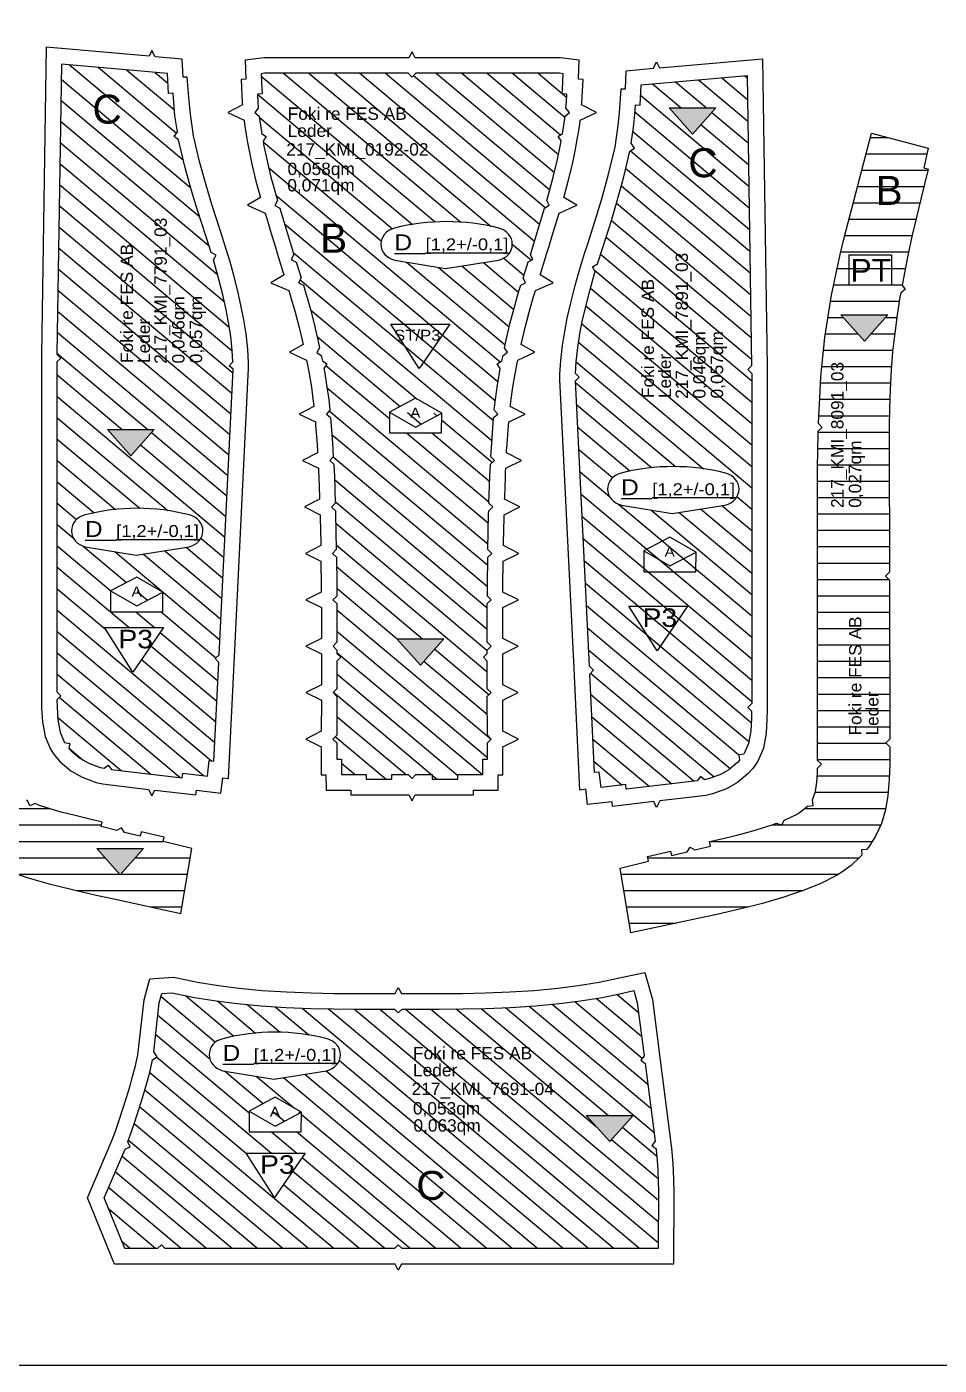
# Paper-space layout 'foki li' of a CAD drawing. Header units: millimetres. Extents: x 0 to 2282, y 0 to 1586.
# Drawn here: x 424 to 1132, y 0 to 1038 of the extents above; entities that cross this region are included whole.
import ezdxf

# ---------------------------------------------------------------- set-up
doc = ezdxf.new("R2010")
doc.units = ezdxf.units.MM
for name, color, linetype in [('APRETURA', 1, 'Continuous'), ('FLÄCHE', 7, 'Continuous'), ('GROB', 1, 'Continuous'), ('OBRAMOWANIE', 7, 'Continuous'), ('OUTLINE', 7, 'Continuous'), ('Q', 7, 'Continuous'), ('SYMBOLE', 7, 'Continuous'), ('TEILENAME', 7, 'Continuous'), ('TEXT', 7, 'Continuous')]:
    doc.layers.add(name, color=color, linetype=linetype)
doc.styles.add('PRODUKCYJNY', font='arial.ttf')
doc.styles.get("Standard").update_dxf_attribs({"font": 'arial.ttf'})

# ---------------------------------------------------------------- blocks, each defined once
blk = doc.blocks.new('dwojenie3')
at = {"layer": 'SYMBOLE', "color": 1, "extrusion": (0, 0.408922, 0.912569), "elevation": 26.6}
blk.add_lwpolyline([(37.4, 24.7), (-1.2, 31.8), (-41.5, 24.7, 0.783712), (-41.8, -1.9, 0.13753), (37.6, -1.9, 0.783712)], format="xyb", close=True, dxfattribs=at)
at = {"layer": 'SYMBOLE', "color": 1, "extrusion": (0, 0.408922, 0.912569), "insert": (-37.6, 7.9, 25.2), "char_height": 13.271, "width": 92.655, "attachment_point": 1, "text_direction": (1, 0, 0), "style": 'PRODUKCYJNY'}
blk.add_mtext('{\\LD  \\H0.75x;[1,2+/-0,1]}', dxfattribs=at)
blk = doc.blocks.new('apertura')
at = {"layer": 'APRETURA', "color": 1, "extrusion": (0, 0.408922, 0.912569), "elevation": -390.5}
blk.add_lwpolyline([(24.8, -179), (-0.2, -163.3), (-25.3, -177.8), (-0.2, -193.5), (24.8, -179), (24.8, -157.2), (-25.2, -157.2), (-25.3, -177.8)], dxfattribs=at)
at = {"layer": 'APRETURA', "color": 1, "extrusion": (0, 0.408922, 0.912569), "insert": (-4.8, 7.8, -431.4), "char_height": 10.401, "width": 13.808, "attachment_point": 1, "text_direction": (1, 0, 0)}
blk.add_mtext('{\\fArial|b0|i0|c0|p34;A}', dxfattribs=at)
blk = doc.blocks.new('Perf3')
at = {"layer": 'SYMBOLE', "color": 1, "extrusion": (0, 0.408922, 0.912569), "elevation": -444.79}
blk.add_lwpolyline([(-19.79, -211.19), (-0.03, -179.61), (18.32, -211.18), (-0.03, -211.18)], close=True, dxfattribs=at)
at = {"layer": 'SYMBOLE', "color": 1, "extrusion": (0, 0.408922, 0.912569), "insert": (-9.38, 9.43, -491.63), "char_height": 13.1072, "width": 18.9114, "attachment_point": 1, "text_direction": (1, 0, 0)}
blk.add_mtext('{\\fArial|b0|i0|c0|p34;P3}', dxfattribs=at)
blk = doc.blocks.new('przekladka')
at = {"color": 40}
for p, q in [((-13.97, 9.42), (13.57, 9.42)), ((-13.97, 9.42), (-13.97, -10.08)), ((13.57, 9.42), (13.57, -10.08)), ((-13.97, -10.08), (13.57, -10.08))]:
    blk.add_line(p, q, dxfattribs=at)
at = {"color": 1}
blk.add_text('PT', height=14.7, dxfattribs=at).set_placement((-12.91, -7.96))

psp = doc.layouts.new('foki li')

# ---------------------------------------------------------------- hatches: boundary and pattern name
for points in [[(922.5, 975.4), (940.7, 955.1), (958.9, 975.4)], [(1055.9, 814.8), (1074.1, 794.5), (1092.2, 814.8)], [(486.7, 726), (504.9, 705.6), (523.1, 726)], [(711.4, 563.5), (729.6, 543.2), (747.7, 563.5)], [(478.4, 400.9), (496.6, 380.5), (514.8, 400.9)], [(858.2, 193.9), (876.5, 173.6), (894.6, 193.9)]]:
    psp.add_hatch(color=40).paths.add_polyline_path(points)
at = {"layer": 'OBRAMOWANIE'}
h = psp.add_hatch(dxfattribs=at)
h.set_pattern_fill('ANSI31', color=1, scale=4, angle=95)
h.paths.add_polyline_path([(584.2, 772.6), (581.3, 775.3), (584.1, 778.3), (583.6, 787.2), (582.4, 798.4), (580.7, 808.9), (578.9, 818.7), (576.2, 830.4), (573, 843.3), (569.7, 854.8), (569, 857.4), (571.1, 861.1), (567.2, 863.3), (563.3, 875.3), (556.3, 896.9), (551.8, 912.2), (546.6, 930.9), (541.9, 950.7), (538.5, 953.1), (541.1, 956.8), (539.1, 969.1), (538.2, 979.5), (537.7, 986.7), (534.1, 986.5), (533.3, 1002.1), (451, 1009.4), (447.5, 784.3), (450.5, 781.3), (447.5, 778.4), (447.5, 522.3), (450.5, 519.3), (447.5, 516.3), (447.6, 510.6), (448.2, 500.7), (450, 491.2), (453.2, 483.5), (453.5, 483), (457.5, 482.4), (456.9, 478.4), (458.5, 476.6), (465.3, 471), (472.2, 467), (481.2, 463.7), (484.1, 463.1), (487.4, 465.5), (489.8, 462.2), (544.8, 455.8), (545.3, 459.3), (564.3, 457.1), (565.8, 469), (569.4, 468.6), (573.1, 545.1), (570.2, 548.3), (573.4, 551.1)])
h.paths.add_polyline_path([(523, 725.9), (504.9, 705.6), (486.7, 725.9)], flags=16)
edge = h.paths.add_edge_path(flags=16)
edge.add_line((469.6, 634.9), (508.9, 628.3))
edge.add_line((508.9, 628.3), (550, 634.9))
edge.add_ellipse((546.8, 647.3), major_axis=(-14, 0), ratio=0.912569, start_angle=103.3442, end_angle=255.6892)
edge.add_ellipse((509.8, 528), major_axis=(-149.9, 0), ratio=0.912569, start_angle=254.3384, end_angle=285.6616)
edge.add_ellipse((472.8, 647.3), major_axis=(-14, 0), ratio=0.912569, start_angle=284.3108, end_angle=436.6558)
h.paths.add_polyline_path([(464.5, 635.8), (559.7, 635.8), (559.7, 661.3), (464.5, 661.3)], flags=24)
edge = h.paths.add_edge_path(flags=16)
edge.add_line((489.2, 600.6), (509.5, 589))
edge.add_line((509.5, 589), (529.8, 599.8))
edge.add_line((529.8, 599.8), (509.5, 611.4))
edge.add_line((509.5, 611.4), (489.2, 600.6))
edge.add_line((489.2, 600.6), (489.2, 584.5))
edge.add_line((489.2, 584.5), (529.7, 584.5))
edge.add_line((529.7, 584.5), (529.8, 599.8))
h.paths.add_polyline_path([(503.3, 592.1), (515.4, 592.1), (515.4, 607.9), (503.3, 607.9)], flags=8)
h.paths.add_polyline_path([(530.3, 572.2), (506.5, 537.6), (484.5, 572.2), (506.5, 572.2)], flags=16)
h.paths.add_polyline_path([(489.6, 548.3), (524.4, 548.3), (524.4, 577.8), (489.6, 577.8)], flags=24)
h.paths.add_polyline_path([(469.3, 957), (503.6, 957), (503.6, 991.9), (469.3, 991.9)], flags=24)
h.paths.add_polyline_path([(565.9, 774.2), (565.9, 832.5), (547.5, 832.5), (547.5, 774.2)], flags=24)
h.paths.add_polyline_path([(522.3, 775.1), (522.3, 814.4), (507.6, 814.4), (507.6, 775.1)], flags=24)
h.paths.add_polyline_path([(509.1, 775), (509.1, 872.4), (494.2, 872.4), (494.2, 775)], flags=24)
h.paths.add_polyline_path([(552.2, 774), (552.2, 832.3), (533.7, 832.3), (533.7, 774)], flags=24)
h.paths.add_polyline_path([(538.6, 773.8), (538.6, 893.3), (520.1, 893.3), (520.1, 773.8)], flags=24)
h = psp.add_hatch(dxfattribs=at)
h.set_pattern_fill('ANSI31', color=1, scale=4, angle=95)
h.paths.add_polyline_path([(781.9, 626.8), (785, 629.8), (782, 632.8), (782.5, 660.5), (782.6, 662.9), (785.7, 665.8), (782.8, 668.8), (783.5, 689.5), (784, 699), (787.1, 701.8), (784.3, 704.8), (784.9, 715.3), (786.4, 735.1), (789.6, 737.8), (786.9, 741), (787.9, 749.2), (789.5, 760.6), (791.2, 771.1), (791.6, 773.2), (789.2, 776.8), (792.8, 779.2), (793.7, 783.4), (797.2, 785.8), (794.9, 789.3), (796, 794.2), (799.1, 808), (802.3, 819.9), (805.8, 832.5), (807.5, 837.8), (811.2, 839.8), (809.3, 843.5), (812.3, 853.4), (813.1, 855.9), (816.9, 857.8), (814.9, 861.6), (815.2, 862.4), (817.8, 870.9), (820.9, 881.4), (823.7, 890.5), (825.9, 897.7), (829.6, 899.8), (827.6, 903.5), (829.8, 911), (832.7, 921.6), (835.7, 934.3), (838.1, 945.7), (838.8, 949.8), (836.5, 953.2), (839.9, 955.6), (840.1, 956.8), (841.4, 965.3), (841.8, 969), (845.2, 971.8), (842.5, 975.1), (842.5, 975.4), (842.9, 980.2), (843.2, 986.1), (839.6, 986.3), (839.8, 990), (840.3, 1001.9), (837.6, 1002.2), (726.1, 1002.2), (723.1, 999.2), (720.1, 1002.2), (608.7, 1002.2), (606, 1001.9), (606.5, 990), (606.7, 986.3), (603.1, 986.1), (603.4, 980.2), (603.7, 975.4), (603.8, 975.1), (601.1, 971.7), (604.5, 969), (604.9, 965.3), (606.2, 956.8), (606.4, 955.6), (609.8, 953.2), (607.5, 949.7), (608.2, 945.7), (610.6, 934.3), (613.6, 921.6), (616.5, 911), (618.7, 903.5), (616.7, 899.7), (620.4, 897.7), (622.6, 890.5), (625.4, 881.4), (628.5, 870.9), (631.1, 862.4), (631.4, 861.6), (629.4, 857.8), (633.2, 855.8), (634, 853.4), (637, 843.5), (635.1, 839.7), (638.8, 837.8), (640.5, 832.5), (644, 819.9), (647.2, 808), (650.3, 794.2), (651.4, 789.3), (649.1, 785.7), (652.6, 783.4), (653.5, 779.1), (657.1, 776.8), (654.7, 773.2), (655.1, 771.1), (656.8, 760.6), (658.4, 749.2), (659.4, 741), (656.7, 737.8), (659.9, 735.1), (661.4, 715.3), (662, 704.8), (659.2, 701.8), (662.3, 699), (662.8, 689.5), (663.5, 668.8), (660.6, 665.7), (663.7, 662.8), (663.8, 660.5), (664.3, 632.8), (661.3, 629.8), (664.4, 626.8), (664.7, 606), (664.7, 596.7), (661.7, 593.7), (664.8, 590.8), (664.8, 587.6), (664.8, 560.8), (661.8, 557.8), (664.8, 554.8), (664.8, 552.2), (667.8, 549.2), (664.8, 546.2), (664.8, 524.8), (661.8, 521.8), (664.8, 518.8), (664.7, 488.8), (661.7, 485.8), (664.7, 482.8), (664.7, 470.2), (668.3, 470.2), (668.3, 458.2), (687.5, 458.2), (687.5, 454.6), (707.5, 454.6), (707.5, 458.2), (720.1, 458.2), (723.1, 455.2), (726.1, 458.2), (738.7, 458.2), (738.7, 454.6), (758.7, 454.6), (758.7, 458.2), (777.9, 458.2), (778, 470.2), (781.6, 470.2), (781.6, 482.8), (784.6, 485.8), (781.6, 488.8), (781.5, 518.8), (784.5, 521.8), (781.5, 524.8), (781.5, 546.2), (778.5, 549.2), (781.5, 552.2), (781.5, 554.8), (784.5, 557.8), (781.5, 560.8), (781.5, 587.6), (781.5, 590.8), (784.5, 593.7), (781.6, 596.7), (781.6, 606)])
h.paths.add_polyline_path([(747.7, 563.5), (729.6, 543.1), (711.4, 563.5)], flags=16)
edge = h.paths.add_edge_path(flags=16)
edge.add_line((709.7, 857.3), (749, 850.6))
edge.add_line((749, 850.6), (790.2, 857.3))
edge.add_ellipse((786.9, 869.7), major_axis=(-14, 0), ratio=0.912569, start_angle=103.3442, end_angle=255.6892)
edge.add_ellipse((749.9, 750.4), major_axis=(-149.9, 0), ratio=0.912569, start_angle=254.3384, end_angle=285.6616)
edge.add_ellipse((712.9, 869.7), major_axis=(-14, 0), ratio=0.912569, start_angle=284.3108, end_angle=436.6558)
h.paths.add_polyline_path([(704.6, 858.2), (799.8, 858.2), (799.8, 883.6), (704.6, 883.6)], flags=24)
edge = h.paths.add_edge_path(flags=16)
edge.add_line((705.5, 739.3), (725.8, 727.7))
edge.add_line((725.8, 727.7), (746, 738.5))
edge.add_line((746, 738.5), (725.8, 750.1))
edge.add_line((725.8, 750.1), (705.5, 739.3))
edge.add_line((705.5, 739.3), (705.5, 723.2))
edge.add_line((705.5, 723.2), (746, 723.2))
edge.add_line((746, 723.2), (746, 738.5))
h.paths.add_polyline_path([(719.5, 730.8), (731.6, 730.8), (731.6, 746.6), (719.5, 746.6)], flags=8)
h.paths.add_polyline_path([(706.2, 790), (747, 790), (747, 807.5), (706.2, 807.5)], flags=24)
h.paths.add_polyline_path([(646.2, 857.3), (678.4, 857.3), (678.4, 891.1), (646.2, 891.1)], flags=24)
h.paths.add_polyline_path([(623.2, 904.9), (681.6, 904.9), (681.6, 923.3), (623.2, 923.3)], flags=24)
h.paths.add_polyline_path([(624.1, 950.3), (663.5, 950.3), (663.5, 964.9), (624.1, 964.9)], flags=24)
h.paths.add_polyline_path([(622.4, 932.7), (739, 932.7), (739, 951.1), (622.4, 951.1)], flags=24)
h.paths.add_polyline_path([(624.1, 963.4), (721.5, 963.4), (721.5, 978.3), (624.1, 978.3)], flags=24)
h.paths.add_polyline_path([(623.4, 917.6), (681.8, 917.6), (681.8, 936.1), (623.4, 936.1)], flags=24)
h = psp.add_hatch(dxfattribs=at)
h.set_pattern_fill('ANSI31', color=1, scale=4, angle=95)
h.paths.add_polyline_path([(986.7, 769.4), (983.7, 772.4), (986.6, 775.4), (983.2, 1000.5), (900.8, 993.2), (900.1, 977.6), (896.5, 977.8), (895.9, 970.6), (895, 960.2), (893, 947.9), (895.6, 944.1), (892.2, 941.8), (887.5, 922), (882.3, 903.3), (877.8, 888), (870.9, 866.3), (866.9, 854.4), (863.1, 852.2), (865.2, 848.5), (864.4, 845.9), (861.2, 834.4), (857.9, 821.4), (855.2, 809.7), (853.4, 800), (851.8, 789.4), (850.5, 778.3), (850, 769.4), (852.8, 766.4), (850, 763.6), (860.8, 542.2), (863.9, 539.3), (861, 536.2), (864.8, 459.7), (868.4, 460.1), (869.8, 448.2), (888.9, 450.4), (889.3, 446.8), (944.3, 453.3), (946.8, 456.6), (950, 454.2), (952.9, 454.8), (961.9, 458.1), (968.9, 462), (975.6, 467.7), (977.2, 469.5), (976.6, 473.5), (980.6, 474.1), (980.9, 474.6), (984.1, 482.3), (985.9, 491.8), (986.5, 501.7), (986.6, 507.4), (983.7, 510.3), (986.7, 513.3)])
h.paths.add_polyline_path([(940.7, 955.1), (922.5, 975.4), (958.9, 975.4)], flags=16)
edge = h.paths.add_edge_path(flags=16)
edge.add_line((885.6, 667.4), (924.9, 660.7))
edge.add_line((924.9, 660.7), (966.1, 667.4))
edge.add_ellipse((962.8, 679.8), major_axis=(-14, 0), ratio=0.912569, start_angle=103.3442, end_angle=255.6892)
edge.add_ellipse((925.8, 560.4), major_axis=(-149.9, 0), ratio=0.912569, start_angle=254.3384, end_angle=285.6616)
edge.add_ellipse((888.8, 679.8), major_axis=(-14, 0), ratio=0.912569, start_angle=284.3108, end_angle=436.6558)
h.paths.add_polyline_path([(880.5, 668.2), (975.7, 668.2), (975.7, 693.7), (880.5, 693.7)], flags=24)
h.paths.add_polyline_path([(931.7, 915.4), (966, 915.4), (966, 950.3), (931.7, 950.3)], flags=24)
h.paths.add_polyline_path([(970.3, 747), (970.3, 805.3), (951.8, 805.3), (951.8, 747)], flags=24)
h.paths.add_polyline_path([(926.6, 747.9), (926.6, 787.2), (912, 787.2), (912, 747.9)], flags=24)
h.paths.add_polyline_path([(913.4, 747.8), (913.4, 845.2), (898.6, 845.2), (898.6, 747.8)], flags=24)
h.paths.add_polyline_path([(956.6, 746.8), (956.6, 805.1), (938.1, 805.1), (938.1, 746.8)], flags=24)
h.paths.add_polyline_path([(942.9, 746.6), (942.9, 866.1), (924.4, 866.1), (924.4, 746.6)], flags=24)
h = psp.add_hatch(dxfattribs=at)
h.set_pattern_fill('ANSI31', color=40, scale=4, angle=315)
h.paths.add_polyline_path([(357.1, 970.9), (312.9, 959.2), (316.4, 943.9), (312.9, 943), (318.7, 919.7), (321.9, 906.8), (325.6, 890.6), (329, 874.7), (332.2, 858.4), (333.2, 852.9), (330.8, 849.5), (334.3, 847.1), (334.9, 843.7), (337, 830), (339, 815.8), (340.6, 801.3), (341.7, 787.6), (342.6, 771.7), (343.1, 757.7), (343.3, 742.4), (343.2, 731.9), (343, 630.2), (346, 627.2), (343, 624.2), (342.8, 500.9), (345.8, 497.9), (342.8, 494.9), (342.8, 481.4), (343.3, 469.4), (344.2, 457.2), (346.1, 446), (349.3, 435.4), (353.9, 425.6), (359.1, 417.1), (360.8, 415.1), (364.8, 414.8), (364.5, 410.8), (365.4, 409.7), (372.8, 402.9), (376.3, 400.2), (379.9, 397.7), (383.7, 395.4), (396.9, 388.6), (409.9, 383.3), (425.1, 378.1), (441.5, 373.4), (458.5, 369.2), (478.1, 364.6), (491.7, 361.7), (543.8, 350.5), (552.1, 400.8), (530, 406.2), (530.8, 409.7), (513, 413.9), (512.2, 410.4), (499.9, 413.4), (497.7, 417), (494.1, 414.8), (481.9, 417.8), (482.7, 421.3), (472, 423.8), (461.6, 426.4), (450.8, 429.1), (445.7, 430.6), (434.1, 434.3), (430.6, 435.7), (426.5, 434), (424.8, 438), (424, 438.3), (415.3, 442.4), (412.8, 443.9), (410.4, 445.6), (408.1, 447.4), (406.7, 448.8), (402.2, 449.3), (402.7, 453.8), (400.4, 460.2), (399.4, 467.4), (399, 474.5), (398.9, 478.2), (395.8, 481.2), (398.8, 484.3), (398.8, 702), (398.8, 711.2), (398.7, 724.6), (398.4, 737.7), (398.4, 739.7), (395.3, 742.6), (398.1, 745.7), (397.9, 751.2), (397.2, 765.6), (396.2, 781.9), (394.8, 797.5), (393.1, 812.3), (390.7, 828.8), (387.9, 845.1), (384.7, 861.1), (381.2, 876.8), (378.1, 889.6)])
h.paths.add_polyline_path([(374.3, 881.3), (374.3, 857.9), (341.2, 857.9), (341.2, 881.3)], flags=0)
h.paths.add_polyline_path([(478.4, 400.8), (514.7, 400.8), (496.6, 380.5)], flags=16)
h.paths.add_polyline_path([(338.1, 856), (378.4, 856), (378.4, 882.5), (338.1, 882.5)], flags=24)
h.paths.add_polyline_path([(329.8, 902.5), (362.1, 902.5), (362.1, 936.2), (329.8, 936.2)], flags=24)
h.paths.add_polyline_path([(382.2, 687.9), (382.2, 746.3), (363.7, 746.3), (363.7, 687.9)], flags=24)
h.paths.add_polyline_path([(368.5, 687.7), (368.5, 807.2), (350.1, 807.2), (350.1, 687.7)], flags=24)
h.paths.add_polyline_path([(392.5, 511.9), (392.5, 551.2), (377.8, 551.2), (377.8, 511.9)], flags=24)
h.paths.add_polyline_path([(379.3, 511.8), (379.3, 609.2), (364.4, 609.2), (364.4, 511.8)], flags=24)
h = psp.add_hatch(dxfattribs=at)
h.set_pattern_fill('ANSI31', color=40, scale=4, angle=315)
h.paths.add_polyline_path([(1111, 875.5), (1114.7, 891.7), (1117.9, 904.6), (1123.7, 927.9), (1120.2, 928.8), (1123.7, 944.1), (1079.5, 955.8), (1058.5, 874.5), (1055.4, 861.7), (1051.9, 846), (1048.7, 830), (1045.9, 813.7), (1043.5, 797.2), (1041.8, 782.4), (1040.4, 766.8), (1039.4, 750.5), (1038.7, 736.1), (1038.5, 730.6), (1041.3, 727.5), (1038.2, 724.6), (1038.2, 722.6), (1037.9, 709.5), (1037.8, 696.1), (1037.8, 686.9), (1037.8, 469.2), (1040.8, 466.2), (1037.7, 463.1), (1037.6, 459.4), (1037.2, 452.3), (1036.2, 445.1), (1033.9, 438.7), (1034.4, 434.2), (1029.9, 433.7), (1028.5, 432.3), (1026.2, 430.5), (1023.8, 428.8), (1021.3, 427.3), (1012.6, 423.2), (1011.8, 422.9), (1010.1, 418.9), (1006, 420.6), (1002.5, 419.2), (990.9, 415.5), (985.8, 414), (975, 411.3), (964.6, 408.7), (953.9, 406.2), (954.7, 402.7), (942.5, 399.7), (938.9, 401.9), (936.7, 398.3), (924.4, 395.3), (923.6, 398.8), (905.8, 394.6), (906.6, 391.1), (884.5, 385.7), (892.8, 335.4), (944.9, 346.6), (958.5, 349.5), (978.1, 354.1), (995.1, 358.3), (1011.5, 363), (1026.7, 368.2), (1039.7, 373.5), (1052.9, 380.3), (1056.7, 382.6), (1060.3, 385.1), (1063.8, 387.8), (1071.2, 394.6), (1072.1, 395.7), (1071.8, 399.8), (1075.8, 400), (1077.5, 402.1), (1082.7, 410.5), (1087.3, 420.3), (1090.5, 430.9), (1092.4, 442.1), (1093.3, 454.3), (1093.8, 466.3), (1093.8, 479.8), (1090.8, 482.8), (1093.8, 485.8), (1093.6, 609.1), (1090.6, 612.1), (1093.6, 615.1), (1093.4, 716.8), (1093.3, 727.3), (1093.5, 742.6), (1094, 756.6), (1094.9, 772.5), (1096, 786.2), (1097.6, 800.7), (1099.6, 814.9), (1101.7, 828.6), (1102.4, 832), (1105.8, 834.4), (1103.4, 837.8), (1104.4, 843.3), (1107.6, 859.6)])
h.paths.add_polyline_path([(1095.1, 861.5), (1095.1, 838.1), (1062.1, 838.1), (1062.1, 861.5)], flags=0)
h.paths.add_polyline_path([(1092.2, 814.8), (1074.1, 794.4), (1055.8, 814.8)], flags=16)
h.paths.add_polyline_path([(1058.9, 836.2), (1099.3, 836.2), (1099.3, 862.7), (1058.9, 862.7)], flags=24)
h.paths.add_polyline_path([(1077.1, 894.4), (1109.4, 894.4), (1109.4, 928.2), (1077.1, 928.2)], flags=24)
h.paths.add_polyline_path([(1077.3, 662.1), (1077.3, 720.5), (1058.9, 720.5), (1058.9, 662.1)], flags=24)
h.paths.add_polyline_path([(1063.7, 661.9), (1063.7, 781.4), (1045.2, 781.4), (1045.2, 661.9)], flags=24)
h.paths.add_polyline_path([(1087.6, 486), (1087.6, 525.4), (1073, 525.4), (1073, 486)], flags=24)
h.paths.add_polyline_path([(1074.4, 486), (1074.4, 583.4), (1059.5, 583.4), (1059.5, 486)], flags=24)
h = psp.add_hatch(dxfattribs=at)
h.set_pattern_fill('ANSI31', color=1, scale=4, angle=95)
h.paths.add_polyline_path([(914, 90.5), (914.3, 135.4), (914.1, 142.5), (913.7, 151.2), (913.2, 158.9), (912.5, 167.1), (912.5, 167.8), (909.1, 170.4), (911.7, 173.7), (903.9, 234), (900.5, 236.6), (903.1, 240), (897.8, 281.2), (895.2, 290.6), (885.4, 288.5), (870.5, 285.4), (853.8, 282.6), (837.5, 280.6), (818.9, 278.8), (799.6, 277.6), (780.3, 276.8), (762.4, 276.5), (744.2, 276.3), (728.3, 276.3), (715.4, 276.3), (712.4, 273.3), (709.4, 276.3), (696.5, 276.3), (680.6, 276.3), (662.4, 276.5), (644.5, 276.8), (625.2, 277.6), (605.9, 278.8), (587.3, 280.6), (571, 282.6), (554.3, 285.4), (539.4, 288.5), (537, 289), (529, 288.4), (527, 281.2), (522.7, 243), (525.3, 239.2), (521.8, 236.8), (520.2, 229.4), (517.9, 220.7), (515.5, 212.5), (512.9, 204.2), (510.1, 195.2), (507.5, 187.2), (504.2, 177.6), (502.6, 173.3), (504.4, 169.4), (500.4, 167.5), (484.3, 129.8), (500.2, 90.5), (525.6, 90.5), (528.6, 93.5), (531.6, 90.5), (709.4, 90.5), (712.4, 93.5), (715.4, 90.5)])
h.paths.add_polyline_path([(858.2, 193.8), (894.6, 193.8), (876.5, 173.5)], flags=16)
edge = h.paths.add_edge_path(flags=16)
edge.add_line((576.4, 228.5), (615.7, 221.9))
edge.add_line((615.7, 221.9), (656.8, 228.5))
edge.add_ellipse((653.6, 240.9), major_axis=(-14, 0), ratio=0.912569, start_angle=103.3442, end_angle=255.6892)
edge.add_ellipse((616.6, 121.6), major_axis=(-149.9, 0), ratio=0.912569, start_angle=254.3384, end_angle=285.6616)
edge.add_ellipse((579.6, 240.9), major_axis=(-14, 0), ratio=0.912569, start_angle=284.3108, end_angle=436.6558)
h.paths.add_polyline_path([(571.3, 229.4), (666.5, 229.4), (666.5, 254.9), (571.3, 254.9)], flags=24)
edge = h.paths.add_edge_path(flags=16)
edge.add_line((596.6, 197.1), (616.9, 185.5))
edge.add_line((616.9, 185.5), (637.1, 196.3))
edge.add_line((637.1, 196.3), (616.9, 207.9))
edge.add_line((616.9, 207.9), (596.6, 197.1))
edge.add_line((596.6, 197.1), (596.6, 181.1))
edge.add_line((596.6, 181.1), (637.1, 181.1))
edge.add_line((637.1, 181.1), (637.1, 196.3))
h.paths.add_polyline_path([(610.6, 188.6), (622.7, 188.6), (622.7, 204.5), (610.6, 204.5)], flags=8)
h.paths.add_polyline_path([(640.2, 164.6), (616.5, 130.1), (594.4, 164.6), (616.5, 164.6)], flags=16)
h.paths.add_polyline_path([(599.5, 140.7), (634.3, 140.7), (634.3, 170.3), (599.5, 170.3)], flags=24)
h.paths.add_polyline_path([(720.6, 122), (754.9, 122), (754.9, 156.9), (720.6, 156.9)], flags=24)
h.paths.add_polyline_path([(721.2, 175.4), (779.5, 175.4), (779.5, 193.9), (721.2, 193.9)], flags=24)
h.paths.add_polyline_path([(721.4, 221.5), (760.8, 221.5), (760.8, 236.1), (721.4, 236.1)], flags=24)
h.paths.add_polyline_path([(721.4, 234.6), (818.8, 234.6), (818.8, 249.5), (721.4, 249.5)], flags=24)
h.paths.add_polyline_path([(720.7, 188.8), (779.1, 188.8), (779.1, 207.3), (720.7, 207.3)], flags=24)
h.paths.add_polyline_path([(719.7, 203.9), (836.2, 203.9), (836.2, 222.3), (719.7, 222.3)], flags=24)

# ---------------------------------------------------------------- linework, layer by layer
at = {"color": 1, "elevation": -185.1}
for points in [[(922.5, 975.4), (958.9, 975.4), (940.7, 955.1), (922.5, 975.4)], [(1055.8, 814.8), (1092.2, 814.8), (1074.1, 794.4), (1055.8, 814.8)], [(486.7, 725.9), (523, 725.9), (504.9, 705.6), (486.7, 725.9)], [(711.4, 563.5), (747.7, 563.5), (729.6, 543.1), (711.4, 563.5)], [(478.4, 400.8), (514.7, 400.8), (496.6, 380.5), (478.4, 400.8)], [(858.2, 193.8), (894.6, 193.8), (876.5, 173.5), (858.2, 193.8)]]:
    psp.add_lwpolyline(points, dxfattribs=at)
at = {"layer": 'GROB', "linetype": 'Continuous'}
for points in [[(523.8, 1015), (521.3, 1020), (519, 1015.4), (439.2, 1022.5), (435.5, 783.5), (435.5, 779.5), (435.5, 521.3), (435.5, 517.3), (435.6, 510.1), (436.3, 499.2), (438.4, 487.8), (442.5, 477.9), (444.3, 475.2), (446.6, 471.9), (450.1, 468), (458.4, 461.1), (467.2, 456.1), (477.9, 452.1), (483.1, 451.1), (487.1, 450.4), (518.7, 446.7), (521.3, 441.6), (523.5, 446.2), (555.4, 442.5), (555.8, 446), (574.8, 443.8), (576.2, 455.7), (580.7, 455.2), (585.3, 549.5), (596.2, 773.6), (596.2, 777.7), (595.6, 788.2), (594.3, 800), (592.5, 811), (590.6, 821.1), (587.9, 833.2), (584.6, 846.4), (581.9, 855.9), (577.1, 871.5), (574.7, 879), (567.8, 900.5), (563.3, 915.5), (558.2, 933.9), (553.5, 953.7), (551.1, 970.6), (550.2, 980.5), (548.7, 999.2), (545.5, 999.1), (544.8, 1013.2)], [(725.5, 1014.2), (723.1, 1019), (720.7, 1014.2), (608, 1014.2), (593.5, 1012.5), (594.1, 997.7), (590.5, 997.5), (591.4, 979.4), (591.4, 978.9), (591.6, 977.8), (580.2, 971.8), (592.8, 965.8), (593.1, 962.7), (594.3, 954.8), (595.5, 948.5), (596.4, 943.4), (598.8, 931.7), (602, 918.6), (604.9, 907.8), (605.5, 905.8), (595.3, 899.8), (609.1, 893.8), (610.4, 889.5), (611.1, 887.1), (613.9, 877.9), (617.1, 867.4), (618.5, 862.8), (623.2, 847.5), (623.8, 845.8), (613.6, 839.8), (627.5, 833.8), (628.8, 829.5), (628.9, 829.1), (632.4, 816.8), (635.5, 805.1), (638.6, 791.8), (627.9, 785.8), (641.1, 779.8), (641.9, 776.1), (642.7, 771.9), (643.3, 769), (645, 758.8), (646.5, 747.7), (646.9, 744.7), (647, 743.8), (635.5, 737.8), (648.1, 731.8), (648.3, 729.1), (649.5, 714.5), (649.8, 709.2), (649.8, 707.8), (638.2, 701.8), (650.5, 695.8), (650.6, 693.4), (650.8, 689), (651.3, 673.4), (651.4, 671.8), (639.6, 665.8), (651.7, 659.8), (651.8, 657.6), (652.2, 637.6), (652.2, 635.8), (640.3, 629.8), (652.4, 623.8), (652.4, 621.7), (652.7, 605.8), (652.7, 601.6), (652.7, 599.8), (640.7, 593.8), (652.8, 587.8), (652.8, 585.7), (652.8, 565.7), (652.8, 563.8), (640.8, 557.8), (652.8, 551.8), (652.8, 549.8), (652.8, 547.2), (652.8, 529.7), (652.8, 527.8), (640.8, 521.8), (652.8, 515.8), (652.8, 513.8), (652.7, 493.7), (652.7, 491.8), (640.7, 485.8), (652.7, 479.8), (652.7, 477.8), (652.7, 458.1), (656.3, 458.1), (656.4, 446.2), (675.5, 446.2), (675.5, 442.6), (718.8, 442.6), (720.7, 442.6), (723.1, 437.8), (725.5, 442.6), (727.5, 442.6), (770.7, 442.6), (770.7, 446.2), (789.9, 446.2), (789.9, 458.1), (793.6, 458.1), (793.6, 477.8), (793.6, 479.8), (805.6, 485.8), (793.5, 491.8), (793.5, 493.7), (793.5, 513.8), (793.5, 515.8), (805.5, 521.8), (793.5, 527.8), (793.5, 529.7), (793.5, 549.8), (793.5, 551.8), (805.5, 557.8), (793.5, 563.8), (793.5, 565.7), (793.5, 585.7), (793.5, 587.8), (805.6, 593.8), (793.6, 599.8), (793.6, 601.6), (793.6, 605.8), (793.9, 621.7), (793.9, 623.8), (806, 629.8), (794.1, 635.8), (794.1, 637.6), (794.5, 657.6), (794.5, 659.8), (806.7, 665.8), (794.9, 671.8), (795, 673.4), (795.5, 689), (795.7, 693.4), (795.8, 695.8), (808.1, 701.8), (796.5, 707.8), (796.5, 709.2), (796.8, 714.5), (798, 729.1), (798.2, 731.8), (810.8, 737.8), (799.3, 743.8), (799.4, 744.7), (799.8, 747.7), (801.3, 758.8), (803, 769), (804.3, 775.7), (804.4, 776.1), (805.2, 779.8), (818.4, 785.8), (807.7, 791.8), (810.8, 805.1), (813.9, 816.8), (817.4, 829.1), (817.5, 829.5), (818.8, 833.8), (832.7, 839.8), (822.5, 845.8), (823.1, 847.5), (827.8, 862.8), (829.2, 867.4), (832.4, 877.9), (835.2, 887.1), (835.9, 889.5), (837.2, 893.8), (851, 899.8), (840.8, 905.8), (841.4, 907.8), (844.3, 918.6), (847.5, 931.7), (849.9, 943.4), (851.5, 952.5), (852, 954.8), (853.2, 962.8), (853.5, 965.8), (866.1, 971.8), (854.7, 977.8), (854.9, 978.9), (854.9, 979.4), (855.8, 997.5), (852.2, 997.7), (852.8, 1012.5), (838.3, 1014.2)], [(910.4, 1006.1), (912.9, 1011.1), (915.2, 1006.5), (995, 1013.5), (998.6, 774.6), (998.7, 770.6), (998.7, 512.3), (998.6, 508.3), (998.5, 501.2), (997.9, 490.3), (995.7, 478.8), (991.6, 469), (989.8, 466.3), (987.5, 463), (984, 459.1), (975.7, 452.1), (967, 447.2), (956.2, 443.2), (951, 442.1), (947, 441.5), (915.4, 437.8), (912.9, 432.7), (910.6, 437.2), (878.7, 433.5), (878.3, 437.1), (859.3, 434.9), (857.9, 446.8), (853.4, 446.2), (848.8, 540.6), (837.9, 764.7), (837.9, 768.8), (838.5, 779.3), (839.9, 791.1), (841.6, 802), (843.5, 812.2), (846.2, 824.2), (849.6, 837.5), (852.3, 846.9), (857, 862.5), (859.5, 870), (866.3, 891.5), (870.8, 906.6), (875.9, 925), (880.6, 944.8), (883.1, 961.7), (884, 971.6), (885.4, 990.3), (888.7, 990.2), (889.3, 1004.2)], [(710, 288.3), (712.4, 293.1), (714.8, 288.3), (728.3, 288.3), (744.1, 288.3), (762.3, 288.5), (780, 288.8), (799, 289.6), (817.9, 290.7), (836.1, 292.5), (852, 294.5), (868.3, 297.2), (882.9, 300.2), (903.8, 304.7), (909.6, 283.6), (915.6, 236.6), (924.2, 170.3), (924.5, 168.4), (925.2, 159.7), (925.7, 151.8), (926.1, 142.9), (926.3, 135.5), (925.9, 78.5), (714.8, 78.5), (712.4, 73.7), (710, 78.5), (526.6, 78.5), (492.1, 78.5), (471.3, 129.9), (490.4, 174.8), (492.9, 181.6), (496.1, 191), (498.7, 198.9), (501.5, 207.8), (504, 216), (506.3, 223.9), (508.5, 232.2), (510.4, 240.9), (515.2, 283.5), (519.6, 299.8), (537.8, 301.1), (541.9, 300.2), (556.5, 297.2), (572.8, 294.5), (588.6, 292.5), (606.9, 290.7), (625.8, 289.6), (644.8, 288.8), (662.5, 288.5), (680.7, 288.3), (696.5, 288.3)]]:
    psp.add_lwpolyline(points, close=True, dxfattribs=at)
psp.add_lwpolyline([(712.4, 288.3), (712.4, 288.3)], dxfattribs=at)
at = {"layer": 'OBRAMOWANIE'}
psp.add_lwpolyline([(2278.9, 1584.7), (0, 1584.7), (0, 0), (2279.1, 0), (2278.9, 1527.7)], close=True, dxfattribs=at)
psp.add_lwpolyline([(2278.9, 1584.7), (0, 1584.7), (0, 0), (2279.1, 0), (2278.9, 1527.7)], close=True, dxfattribs=at)
psp.add_lwpolyline([(2278.9, 1584.7), (0, 1584.7), (0, 0), (2279.1, 0), (2278.9, 1527.7)], close=True, dxfattribs=at)
at = {"layer": 'OUTLINE', "linetype": 'Continuous'}
for points in [[(580.7, 808.9), (578.9, 818.7), (576.2, 830.4), (573, 843.3), (569.7, 854.8), (569, 857.4), (571.1, 861.1), (567.2, 863.3), (563.3, 875.3), (556.3, 896.9), (551.8, 912.2), (546.6, 930.9), (541.9, 950.7), (538.5, 953.1), (541.1, 956.8), (539.1, 969.1), (538.2, 979.5), (537.7, 986.7), (534.1, 986.5), (533.3, 1002.1), (451, 1009.4), (447.5, 784.3), (450.5, 781.3), (447.5, 778.4), (447.5, 522.3), (450.5, 519.3), (447.5, 516.3), (447.6, 510.6), (448.2, 500.7), (450, 491.2), (453.2, 483.5), (453.5, 483), (457.5, 482.4), (456.9, 478.4), (458.5, 476.6), (465.3, 471), (472.2, 467), (481.2, 463.7), (484.1, 463.1), (487.4, 465.5), (489.8, 462.2), (544.8, 455.8), (545.3, 459.3), (564.3, 457.1), (565.8, 469), (569.4, 468.6), (573.1, 545.1), (570.2, 548.3), (573.4, 551.1), (584.2, 772.6), (581.3, 775.3), (584.1, 778.3), (583.6, 787.2), (582.4, 798.4)], [(791.2, 771.1), (791.6, 773.2), (789.2, 776.8), (792.8, 779.2), (793.7, 783.4), (797.2, 785.8), (794.9, 789.3), (796, 794.2), (799.1, 808), (802.3, 819.9), (805.8, 832.5), (807.5, 837.8), (811.2, 839.8), (809.3, 843.5), (812.3, 853.4), (813.1, 855.9), (816.9, 857.8), (814.9, 861.6), (815.2, 862.4), (817.8, 870.9), (820.9, 881.4), (823.7, 890.5), (825.9, 897.7), (829.6, 899.8), (827.6, 903.5), (829.8, 911), (832.7, 921.6), (835.7, 934.3), (838.1, 945.7), (838.8, 949.8), (836.5, 953.2), (839.9, 955.6), (840.1, 956.8), (841.4, 965.3), (841.8, 969), (845.2, 971.8), (842.5, 975.1), (842.5, 975.4), (842.9, 980.2), (843.2, 986.1), (839.6, 986.3), (839.8, 990), (840.3, 1001.9), (837.6, 1002.2), (726.1, 1002.2), (723.1, 999.2), (720.1, 1002.2), (608.7, 1002.2), (606, 1001.9), (606.5, 990), (606.7, 986.3), (603.1, 986.1), (603.4, 980.2), (603.7, 975.4), (603.8, 975.1), (601.1, 971.7), (604.5, 969), (604.9, 965.3), (606.2, 956.8), (606.4, 955.6), (609.8, 953.2), (607.5, 949.7), (608.2, 945.7), (610.6, 934.3), (613.6, 921.6), (616.5, 911), (618.7, 903.5), (616.7, 899.7), (620.4, 897.7), (622.6, 890.5), (625.4, 881.4), (628.5, 870.9), (631.1, 862.4), (631.4, 861.6), (629.4, 857.8), (633.2, 855.8), (634, 853.4), (637, 843.5), (635.1, 839.7), (638.8, 837.8), (640.5, 832.5), (644, 819.9), (647.2, 808), (650.3, 794.2), (651.4, 789.3), (649.1, 785.7), (652.6, 783.4), (653.5, 779.1), (657.1, 776.8), (654.7, 773.2), (655.1, 771.1), (656.8, 760.6), (658.4, 749.2), (659.4, 741), (656.7, 737.8), (659.9, 735.1), (661.4, 715.3), (662, 704.8), (659.2, 701.8), (662.3, 699), (662.8, 689.5), (663.5, 668.8), (660.6, 665.7), (663.7, 662.8), (663.8, 660.5), (664.3, 632.8), (661.3, 629.8), (664.4, 626.8), (664.7, 606), (664.7, 596.7), (661.7, 593.7), (664.8, 590.8), (664.8, 587.6), (664.8, 560.8), (661.8, 557.8), (664.8, 554.8), (664.8, 552.2), (667.8, 549.2), (664.8, 546.2), (664.8, 524.8), (661.8, 521.8), (664.8, 518.8), (664.7, 488.8), (661.7, 485.8), (664.7, 482.8), (664.7, 470.2), (668.3, 470.2), (668.3, 458.2), (687.5, 458.2), (687.5, 454.6), (707.5, 454.6), (707.5, 458.2), (720.1, 458.2), (723.1, 455.2), (726.1, 458.2), (738.7, 458.2), (738.7, 454.6), (758.7, 454.6), (758.7, 458.2), (777.9, 458.2), (778, 470.2), (781.6, 470.2), (781.6, 482.8), (784.6, 485.8), (781.6, 488.8), (781.5, 518.8), (784.5, 521.8), (781.5, 524.8), (781.5, 546.2), (778.5, 549.2), (781.5, 552.2), (781.5, 554.8), (784.5, 557.8), (781.5, 560.8), (781.5, 587.6), (781.5, 590.8), (784.5, 593.7), (781.6, 596.7), (781.6, 606), (781.9, 626.8), (785, 629.8), (782, 632.8), (782.5, 660.5), (782.6, 662.9), (785.7, 665.8), (782.8, 668.8), (783.5, 689.5), (784, 699), (787.1, 701.8), (784.3, 704.8), (784.9, 715.3), (786.4, 735.1), (789.6, 737.8), (786.9, 741), (787.9, 749.2), (789.5, 760.6)], [(853.4, 800), (855.2, 809.7), (857.9, 821.4), (861.2, 834.4), (864.4, 845.9), (865.2, 848.5), (863.1, 852.2), (866.9, 854.4), (870.9, 866.3), (877.8, 888), (882.3, 903.3), (887.5, 922), (892.2, 941.8), (895.6, 944.1), (893, 947.9), (895, 960.2), (895.9, 970.6), (896.5, 977.8), (900.1, 977.6), (900.8, 993.2), (983.2, 1000.5), (986.6, 775.4), (983.7, 772.4), (986.7, 769.4), (986.7, 513.3), (983.7, 510.3), (986.6, 507.4), (986.5, 501.7), (985.9, 491.8), (984.1, 482.3), (980.9, 474.6), (980.6, 474.1), (976.6, 473.5), (977.2, 469.5), (975.6, 467.7), (968.9, 462), (961.9, 458.1), (952.9, 454.8), (950, 454.2), (946.8, 456.6), (944.3, 453.3), (889.3, 446.8), (888.9, 450.4), (869.8, 448.2), (868.4, 460.1), (864.8, 459.7), (861, 536.2), (863.9, 539.3), (860.8, 542.2), (850, 763.6), (852.8, 766.4), (850, 769.4), (850.5, 778.3), (851.8, 789.4)], [(1037.8, 686.9), (1037.8, 696.1), (1037.9, 709.5), (1038.2, 722.6), (1038.2, 724.6), (1041.3, 727.5), (1038.5, 730.6), (1038.7, 736.1), (1039.4, 750.5), (1040.4, 766.8), (1041.8, 782.4), (1043.5, 797.2), (1045.9, 813.7), (1048.7, 830), (1051.9, 846), (1055.4, 861.7), (1058.5, 874.5), (1079.5, 955.8), (1123.7, 944.1), (1120.2, 928.8), (1123.7, 927.9), (1117.9, 904.6), (1114.7, 891.7), (1111, 875.5), (1107.6, 859.6), (1104.4, 843.3), (1103.4, 837.8), (1105.8, 834.4), (1102.4, 832), (1101.7, 828.6), (1099.6, 814.9), (1097.6, 800.7), (1096, 786.2), (1094.9, 772.5), (1094, 756.6), (1093.5, 742.6), (1093.3, 727.3), (1093.4, 716.8), (1093.6, 615.1), (1090.6, 612.1), (1093.6, 609.1), (1093.8, 485.8), (1090.8, 482.8), (1093.8, 479.8), (1093.8, 466.3), (1093.3, 454.3), (1092.4, 442.1), (1090.5, 430.9), (1087.3, 420.3), (1082.7, 410.5), (1077.5, 402.1), (1075.8, 400), (1071.8, 399.8), (1072.1, 395.7), (1071.2, 394.6), (1063.8, 387.8), (1060.3, 385.1), (1056.7, 382.6), (1052.9, 380.3), (1039.7, 373.5), (1026.7, 368.2), (1011.5, 363), (995.1, 358.3), (978.1, 354.1), (958.5, 349.5), (944.9, 346.6), (892.8, 335.4), (884.5, 385.7), (906.6, 391.1), (905.8, 394.6), (923.6, 398.8), (924.4, 395.3), (936.7, 398.3), (938.9, 401.9), (942.5, 399.7), (954.7, 402.7), (953.9, 406.2), (964.6, 408.7), (975, 411.3), (985.8, 414), (990.9, 415.5), (1002.5, 419.2), (1006, 420.6), (1010.1, 418.9), (1011.8, 422.9), (1012.6, 423.2), (1021.3, 427.3), (1023.8, 428.8), (1026.2, 430.5), (1028.5, 432.3), (1029.9, 433.7), (1034.4, 434.2), (1033.9, 438.7), (1036.2, 445.1), (1037.2, 452.3), (1037.6, 459.4), (1037.7, 463.1), (1040.8, 466.2), (1037.8, 469.2)], [(510.1, 195.2), (512.9, 204.2), (515.5, 212.5), (517.9, 220.7), (520.2, 229.4), (521.8, 236.8), (525.3, 239.2), (522.7, 243), (527, 281.2), (529, 288.4), (537, 289), (539.4, 288.5), (554.3, 285.4), (571, 282.6), (587.3, 280.6), (605.9, 278.8), (625.2, 277.6), (644.5, 276.8), (662.4, 276.5), (680.6, 276.3), (696.5, 276.3), (709.4, 276.3), (712.4, 273.3), (715.4, 276.3), (728.3, 276.3), (744.2, 276.3), (762.4, 276.5), (780.3, 276.8), (799.6, 277.6), (818.9, 278.8), (837.5, 280.6), (853.8, 282.6), (870.5, 285.4), (885.4, 288.5), (895.2, 290.6), (897.8, 281.2), (903.1, 240), (900.5, 236.6), (903.9, 234), (911.7, 173.7), (909.1, 170.4), (912.5, 167.8), (912.5, 167.1), (913.2, 158.9), (913.7, 151.2), (914.1, 142.5), (914.3, 135.4), (914, 90.5), (715.4, 90.5), (712.4, 93.5), (709.4, 90.5), (531.6, 90.5), (528.6, 93.5), (525.6, 90.5), (500.2, 90.5), (484.3, 129.8), (500.4, 167.5), (504.4, 169.4), (502.6, 173.3), (504.2, 177.6), (507.5, 187.2)]]:
    psp.add_lwpolyline(points, close=True, dxfattribs=at)
psp.add_lwpolyline([(409.9, 383.3), (425.1, 378.1), (441.5, 373.4), (458.5, 369.2), (478.1, 364.6), (491.7, 361.7), (543.8, 350.5), (552.1, 400.8), (530, 406.2), (530.8, 409.7), (513, 413.9), (512.2, 410.4), (499.9, 413.4), (497.7, 417), (494.1, 414.8), (481.9, 417.8), (482.7, 421.3), (472, 423.8), (461.6, 426.4), (450.8, 429.1), (445.7, 430.6), (434.1, 434.3), (430.6, 435.7), (426.5, 434), (424.8, 438), (424, 438.3)], dxfattribs=at)
at = {"layer": 'SYMBOLE', "color": 5, "extrusion": (0, 0.408922, 0.912569), "elevation": 333}
psp.add_lwpolyline([(-752.4, -735.9), (-728.7, -698), (-706.7, -735.9), (-728.7, -735.9)], close=True, dxfattribs=at)

# ---------------------------------------------------------------- block references
at = {"linetype": 'Continuous', "xscale": 1.2, "yscale": 1.2, "zscale": 1.2}
for p in [(913.2, 575.8), (506.5, 559.2), (616.4, 151.6)]:
    psp.add_blockref('Perf3', p, dxfattribs=at)
at = {"layer": 'APRETURA', "xscale": 0.81, "yscale": 0.81, "zscale": 0.81}
for p in [(725.6, 736.4, 346), (923, 628.7, 346), (509.3, 597.7, 346), (616.7, 194.2, 346)]:
    psp.add_blockref('apertura', p, dxfattribs=at)
at = {"layer": 'SYMBOLE', "xscale": 1.02, "yscale": 1.02, "zscale": 1.02}
for p in [(747.8, 869.2, -25.7), (923.7, 679.2), (507.7, 646.8), (614.5, 240.4)]:
    psp.add_blockref('dwojenie3', p, dxfattribs=at)
at = {"layer": 'SYMBOLE', "linetype": 'Continuous', "xscale": 1.2, "yscale": 1.2, "zscale": 1.2}
psp.add_blockref('przekladka', (1078.8, 850.2), dxfattribs=at)

# ---------------------------------------------------------------- texts
at = {"layer": 'FLÄCHE'}
for s, p in [('0,058qm', (626.5, 923.3)), ('0,053qm', (723.8, 194.5))]:
    psp.add_text(s, height=9.6, dxfattribs=at).set_placement(p)
for s, p in [('0,046qm', (546.5, 777.1)), ('0,046qm', (950.8, 749.9)), ('0,027qm', (1071.6, 665.2))]:
    psp.add_text(s, height=9.6, rotation=90, dxfattribs=at).set_placement(p)
at = {"layer": 'GROB'}
for s, p in [('0,071qm', (626.3, 910.6)), ('0,063qm', (724.2, 181.2))]:
    psp.add_text(s, height=9.6, dxfattribs=at).set_placement(p)
for p in [(560.2, 777.3), (964.5, 750)]:
    psp.add_text('0,057qm', height=9.6, rotation=90, dxfattribs=at).set_placement(p)
at = {"layer": 'Q', "color": 1}
for p in [(475.1, 963.2), (937.5, 921.6), (726.4, 128.2)]:
    psp.add_text('C', height=22.5, dxfattribs=at).set_placement(p)
at = {"layer": 'Q', "color": 40}
for p in [(1082.8, 900.1), (651.8, 863)]:
    psp.add_text('B', height=22.5, dxfattribs=at).set_placement(p)
at = {"layer": 'SYMBOLE', "color": 5, "extrusion": (0, 0.408922, 0.912569), "insert": (709.1, 803.3, 3.4), "char_height": 9.31, "width": 48.696, "attachment_point": 1, "text_direction": (1, 0, 0)}
psp.add_mtext('ST/P3', dxfattribs=at)
at = {"layer": 'TEILENAME'}
for s, p in [('217_KMI_0192-02', (625.5, 938.4)), ('217_KMI_7691-04', (722.8, 209.6))]:
    psp.add_text(s, height=9.6, dxfattribs=at).set_placement(p)
for s, p in [('217_KMI_7791_03', (532.8, 776.9)), ('217_KMI_7891_03', (937.2, 749.7)), ('217_KMI_8091_03', (1057.9, 665))]:
    psp.add_text(s, height=9.6, rotation=90, dxfattribs=at).set_placement(p)
at = {"layer": 'TEXT'}
for s, p in [('Foki re FES AB', (626.6, 966.1)), ('Leder', (626.6, 952.9)), ('Foki re FES AB', (723.9, 237.3)), ('Leder', (723.9, 224.1))]:
    psp.add_text(s, height=9.6, dxfattribs=at).set_placement(p)
for s, p in [('Foki re FES AB', (506.5, 777.5)), ('Foki re FES AB', (910.8, 750.3)), ('Leder', (519.7, 777.5)), ('Leder', (924, 750.3)), ('Foki re FES AB', (1071.8, 488.5)), ('Leder', (1085, 488.5))]:
    psp.add_text(s, height=9.6, rotation=90, dxfattribs=at).set_placement(p)

doc.saveas('drawing.dxf')
